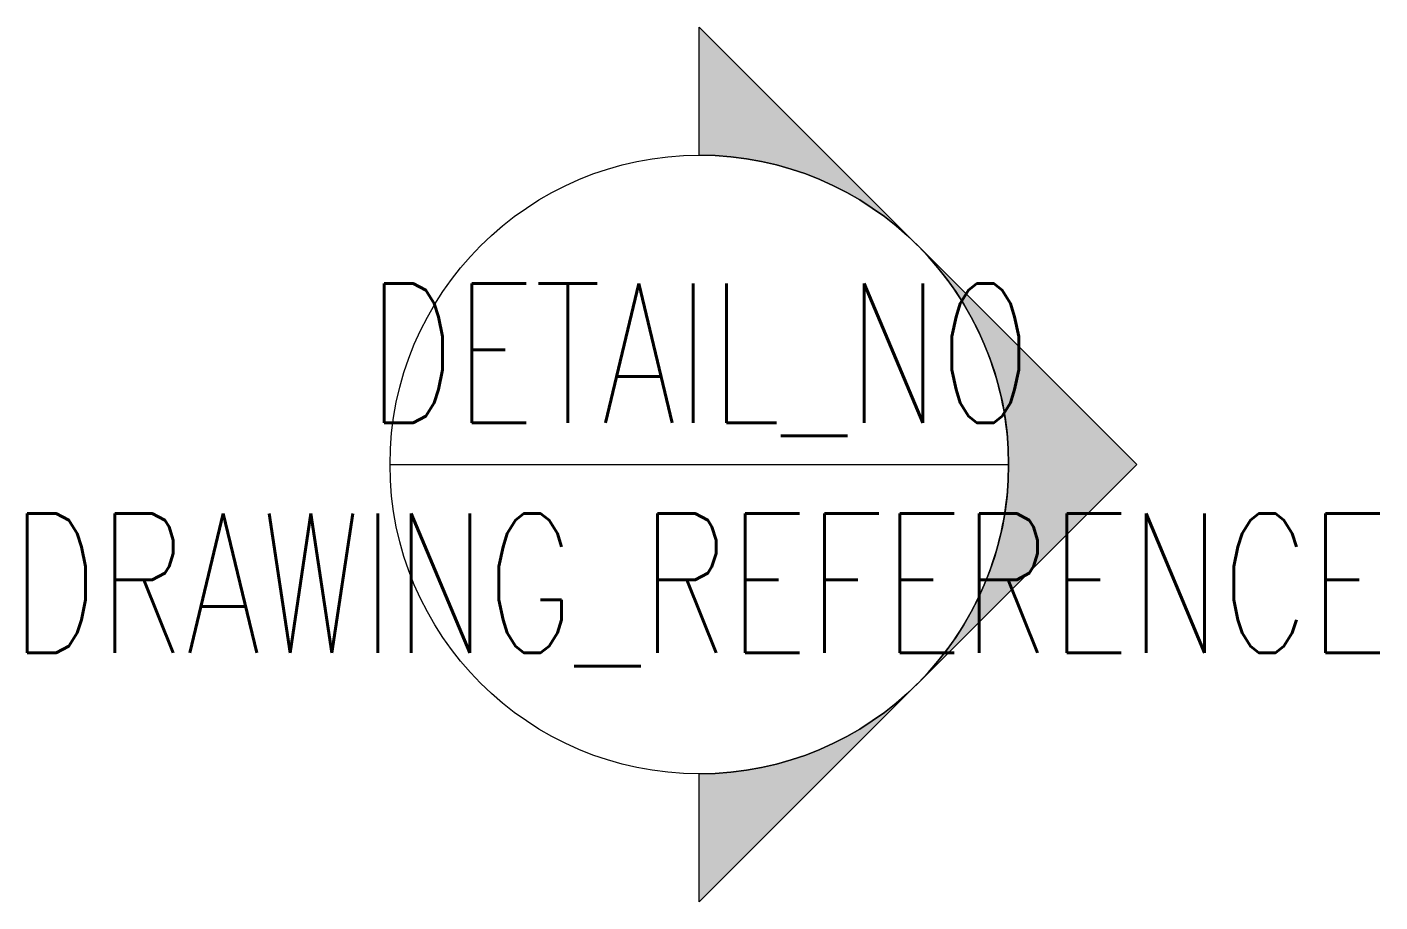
# Model space of a CAD drawing. Header units: millimetres. Extents: x -21.7 to 22, y -14.1 to 14.1.
import ezdxf
from ezdxf.enums import TextEntityAlignment as Align

# ---------------------------------------------------------------- set-up
doc = ezdxf.new("R2010")
doc.units = ezdxf.units.MM
doc.layers.add('2-0', color=2, linetype='Continuous')
doc.styles.add('PR_0', font='romans.shx', dxfattribs={"width": 0.7})

msp = doc.modelspace()

# ---------------------------------------------------------------- hatches: boundary and pattern name
at = {"layer": '2-0'}
h = msp.add_hatch(color=256, dxfattribs=at)
edge = h.paths.add_edge_path()
edge.add_line((0, 10), (0, 14.142))
edge.add_line((0, 14.142), (14.142, 0))
edge.add_line((14.142, 0), (0, -14.142))
edge.add_line((0, -14.142), (0, -10))
edge.add_arc((0, 0), 10, 270, 450)

# ---------------------------------------------------------------- linework, layer by layer
msp.add_line((-10, 0), (10, 0), dxfattribs=at)
for points in [[(0, 10), (0, 14.142), (14.142, 0), (0, -14.142), (0, -10, 1)], [(7.071, -7.071, 0.414214), (7.071, 7.071), (14.142, 0), (7.071, -7.071)]]:
    msp.add_lwpolyline(points, format="xyb", close=True, dxfattribs=at)
msp.add_circle((0, 0), 10, dxfattribs=at)

# ---------------------------------------------------------------- texts
at = {"layer": '2-0', "style": 'PR_0', "width": 0.7, "flags": 8}
msp.add_attdef('DETAIL_NO', text='-', height=4.5, dxfattribs=at).set_placement((0, 0), align=Align.BOTTOM_CENTER)
msp.add_attdef('DRAWING_REFERENCE', text='-', height=4.5, dxfattribs=at).set_placement((0, -1.588), align=Align.TOP_CENTER)

doc.saveas('drawing.dxf')
